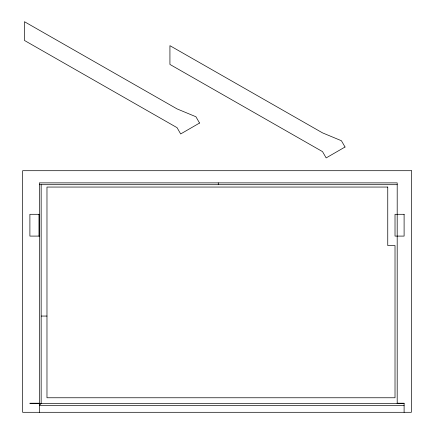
<?xml version="1.0" encoding="UTF-8"?>
<svg xmlns="http://www.w3.org/2000/svg" width="434" height="434" viewBox="0 0 434 434"><rect width="100%" height="100%" fill="white"/><g stroke="black" fill="none" stroke-linecap="round" stroke-linejoin="round"><path stroke-width="0.65" d="M39.348 184.694L397.197 184.694M39.348 214.298L29.897 214.298L29.897 236.096L39.348 236.096M41.252 316.06L46.975 316.06M39.348 403.219L29.897 403.219L29.897 403.582L404.103 403.582M397.197 403.219L404.103 403.219L404.103 412.3M404.103 405.399L39.348 405.399L41.159 403.582L41.159 184.694M397.197 403.685L397.197 182.877L39.348 182.877L39.348 412.3M218.269 182.877L218.269 184.694M38.984 214.298L38.984 236.096M199.553 123.044L180.68 133.943L177.045 127.656L24.45 40.454L24.45 21.7L177.045 108.896L195.924 116.751L199.553 123.044M345.035 147.017L326.156 157.916L322.522 151.623L169.927 64.427L169.927 45.673L322.522 132.869L341.401 140.724L345.035 147.017M411.367 170.703L22.633 170.703L22.633 412.3L411.367 412.3L411.367 170.703M387.752 187.054L46.975 187.054L46.975 397.766L395.016 397.766L395.016 245.546L387.752 245.546L387.752 187.054M404.103 214.298L395.016 214.298L395.016 236.096L404.103 236.096L404.103 214.298"/></g></svg>
